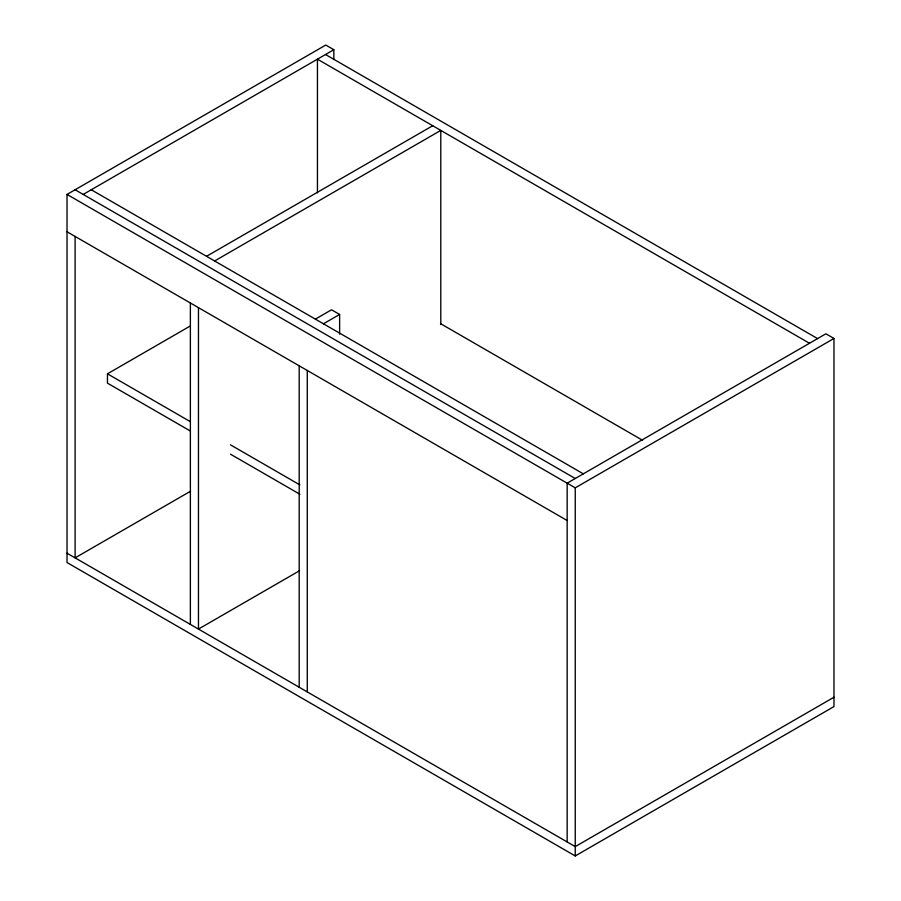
<?xml version="1.0" encoding="UTF-8"?>
<svg xmlns="http://www.w3.org/2000/svg" width="901" height="901" viewBox="0 0 901 901"><rect width="100%" height="100%" fill="white"/><g stroke="black" fill="none" stroke-linecap="round" stroke-linejoin="round"><path stroke-width="1.35" d="M567.157 841.951L567.157 483.173L825.89 333.798L833.977 338.461L833.977 706.575L575.243 855.95L67.023 562.539L67.023 194.425L325.757 45.05L333.843 49.713L333.843 59.567M83.196 194.425L333.843 49.713M206.543 256.301L432.705 125.735M214.629 260.975L440.792 130.397L440.792 324.563M190.269 430.96L107.456 383.15L107.456 373.814L189.987 326.162M315.361 319.123L331.534 309.786L339.621 314.46L339.621 334.158M323.448 323.797L339.621 314.46M190.505 491.248L75.11 557.865L75.11 236.434M299.537 570.727L198.468 629.078L198.468 307.658M67.023 194.425L575.243 487.846L833.977 338.461M833.977 697.239L575.243 846.613L67.023 553.203M325.52 54.522L817.567 338.596M809.481 343.27L317.445 59.184L317.445 192.848M440.454 323.594L642.627 440.319M91.283 189.762L583.33 473.836M75.11 189.762L575.243 478.51M67.023 231.771L567.157 520.519M107.456 373.814L190.269 421.623M230.465 444.835L299.887 484.907M230.465 454.172L299.887 494.244M575.243 487.846L575.243 855.95M307.275 370.48L307.275 691.9M299.188 365.806L299.188 687.238M190.381 302.984L190.381 624.416"/></g></svg>
